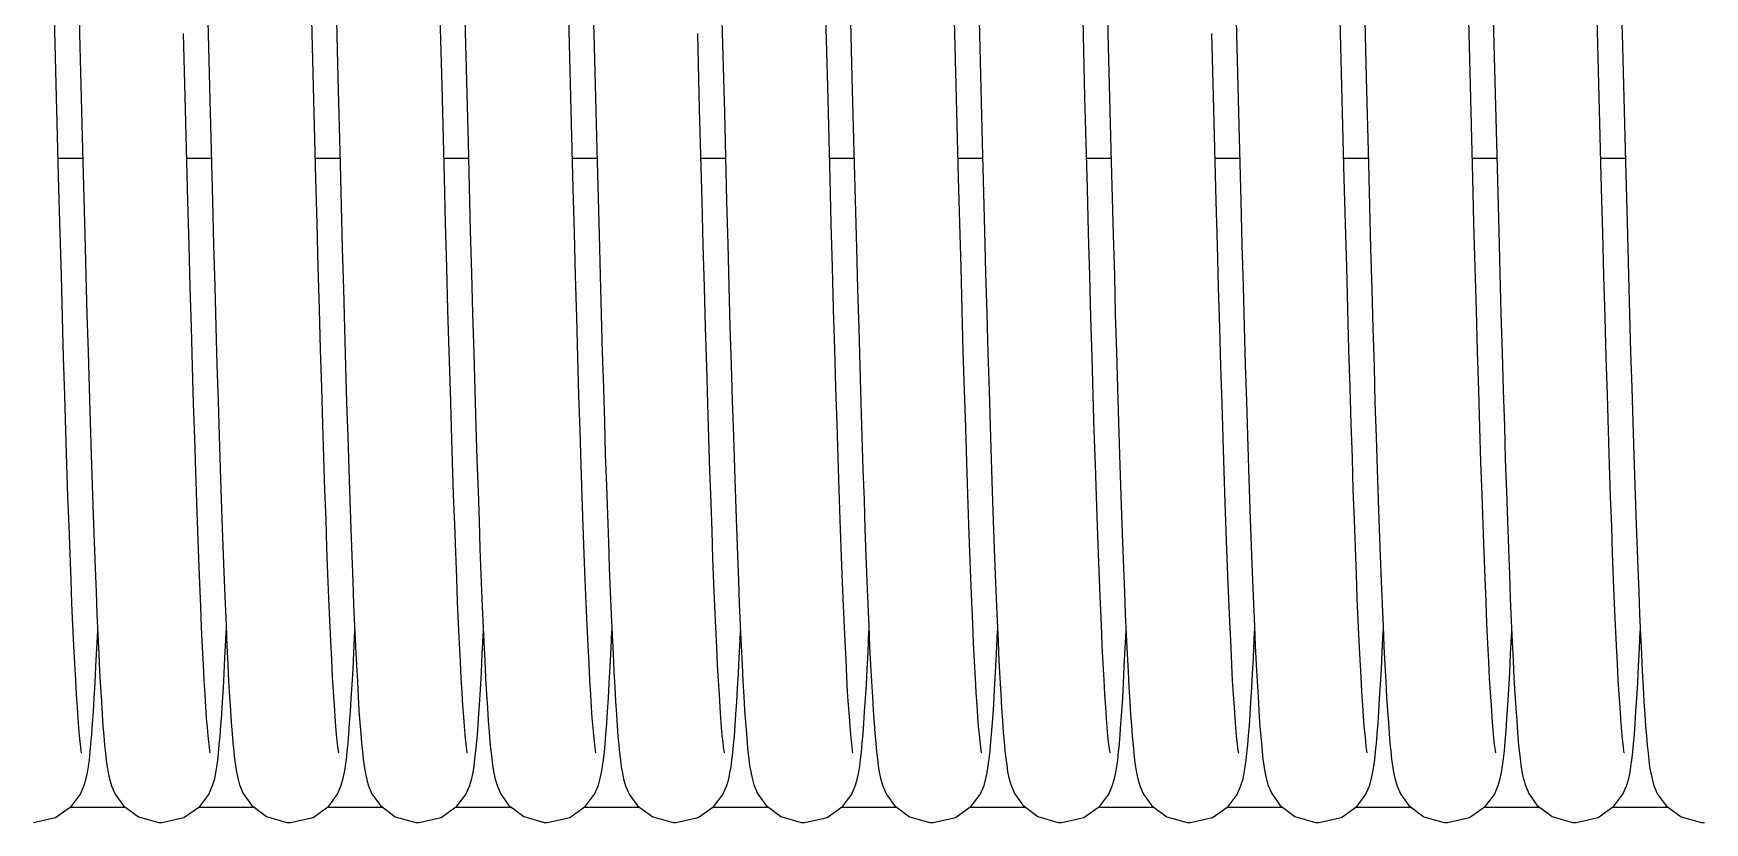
# Model space of a CAD drawing. Header units: millimetres. Extents: x 21899 to 38731, y -5425 to 3612.
# Drawn here: x 33506.3 to 33610.3, y -2765.4 to -2716.3 of the extents above; entities that cross this region are included whole.
import ezdxf

# ---------------------------------------------------------------- set-up
doc = ezdxf.new("R2010")
doc.units = ezdxf.units.MM

msp = doc.modelspace()

# ---------------------------------------------------------------- linework, layer by layer
at = {"color": 7, "linetype": 'Continuous'}
for p, q in [((33507.73, -2720.28), (33507.59, -2714.49)), ((33539.73, -2720.28), (33539.59, -2714.49)), ((33571.73, -2720.28), (33571.59, -2714.49)), ((33603.73, -2720.28), (33603.59, -2714.49)), ((33509.16, -2716.32), (33509.35, -2723.53)), ((33515.75, -2721.03), (33515.63, -2716.32)), ((33517.14, -2715.56), (33517.29, -2721.23)), ((33541.16, -2716.32), (33541.35, -2723.53)), ((33547.75, -2721.03), (33547.63, -2716.32)), ((33549.14, -2715.56), (33549.29, -2721.23)), ((33573.16, -2716.32), (33573.35, -2723.53)), ((33579.75, -2721.03), (33579.63, -2716.32)), ((33581.14, -2715.56), (33581.29, -2721.23)), ((33605.16, -2716.32), (33605.35, -2723.53)), ((33525.23, -2719.07), (33525.37, -2724.42)), ((33531.87, -2725.29), (33531.72, -2719.56)), ((33557.23, -2719.07), (33557.37, -2724.42)), ((33563.87, -2725.29), (33563.72, -2719.56)), ((33589.23, -2719.07), (33589.37, -2724.42)), ((33595.87, -2725.29), (33595.72, -2719.56)), ((33507.88, -2725.96), (33507.73, -2720.28)), ((33523.87, -2725.36), (33523.72, -2719.61)), ((33539.88, -2725.96), (33539.73, -2720.28)), ((33555.87, -2725.36), (33555.72, -2719.61)), ((33571.88, -2725.96), (33571.73, -2720.28)), ((33587.87, -2725.36), (33587.72, -2719.61)), ((33603.88, -2725.96), (33603.73, -2720.28)), ((33515.9, -2726.75), (33515.75, -2721.03)), ((33517.29, -2721.23), (33517.43, -2726.76)), ((33547.9, -2726.75), (33547.75, -2721.03)), ((33549.29, -2721.23), (33549.43, -2726.76)), ((33579.9, -2726.75), (33579.75, -2721.03)), ((33581.29, -2721.23), (33581.43, -2726.76)), ((33509.35, -2723.53), (33509.49, -2728.84)), ((33533.34, -2723.13), (33533.48, -2728.6)), ((33541.35, -2723.53), (33541.49, -2728.84)), ((33565.34, -2723.13), (33565.48, -2728.6)), ((33573.35, -2723.53), (33573.49, -2728.84)), ((33597.34, -2723.13), (33597.48, -2728.6)), ((33605.35, -2723.53), (33605.49, -2728.84)), ((33507.83, -2724.08), (33509.36, -2724.08)), ((33515.83, -2724.08), (33517.36, -2724.08)), ((33523.83, -2724.08), (33525.36, -2724.08)), ((33525.37, -2724.42), (33525.51, -2729.67)), ((33531.83, -2724.08), (33533.36, -2724.08)), ((33539.83, -2724.08), (33541.36, -2724.08)), ((33547.83, -2724.08), (33549.36, -2724.08)), ((33555.83, -2724.08), (33557.36, -2724.08)), ((33557.37, -2724.42), (33557.51, -2729.67)), ((33563.83, -2724.08), (33565.36, -2724.08)), ((33571.83, -2724.08), (33573.36, -2724.08)), ((33579.83, -2724.08), (33581.36, -2724.08)), ((33587.83, -2724.08), (33589.36, -2724.08)), ((33589.37, -2724.42), (33589.51, -2729.67)), ((33595.83, -2724.08), (33597.36, -2724.08)), ((33603.83, -2724.08), (33605.36, -2724.08)), ((33512.03, -2764.47), (33508.56, -2764.47)), ((33520.04, -2764.47), (33516.56, -2764.47)), ((33528.04, -2764.47), (33524.56, -2764.47)), ((33536.04, -2764.47), (33532.56, -2764.47)), ((33544.03, -2764.47), (33540.56, -2764.47)), ((33552.04, -2764.47), (33548.56, -2764.47)), ((33560.04, -2764.47), (33556.56, -2764.47)), ((33568.04, -2764.47), (33564.56, -2764.47)), ((33576.03, -2764.47), (33572.56, -2764.47)), ((33584.04, -2764.47), (33580.56, -2764.47)), ((33592.04, -2764.47), (33588.56, -2764.47)), ((33600.04, -2764.47), (33596.56, -2764.47)), ((33608.03, -2764.47), (33604.56, -2764.47))]:
    msp.add_line(p, q, dxfattribs=at)
for points in [[(33508.82, -2703.1), (33509.01, -2710.3), (33509.07, -2712.76), (33509.13, -2715.24), (33509.16, -2716.32)], [(33524.84, -2703.77), (33524.96, -2708.68), (33525.03, -2711.21), (33525.1, -2713.79), (33525.23, -2719.07)], [(33531.72, -2719.56), (33531.57, -2713.84), (33531.5, -2711.04), (33531.43, -2708.29), (33531.29, -2702.96)], [(33540.82, -2703.1), (33541.01, -2710.3), (33541.07, -2712.76), (33541.13, -2715.24), (33541.16, -2716.32)], [(33556.84, -2703.77), (33556.96, -2708.68), (33557.03, -2711.21), (33557.1, -2713.79), (33557.23, -2719.07)], [(33563.72, -2719.56), (33563.57, -2713.84), (33563.5, -2711.04), (33563.43, -2708.29), (33563.29, -2702.96)], [(33572.82, -2703.1), (33573.01, -2710.3), (33573.07, -2712.76), (33573.13, -2715.24), (33573.16, -2716.32)], [(33588.84, -2703.77), (33588.96, -2708.68), (33589.03, -2711.21), (33589.1, -2713.79), (33589.23, -2719.07)], [(33595.72, -2719.56), (33595.57, -2713.84), (33595.5, -2711.04), (33595.43, -2708.29), (33595.29, -2702.96)], [(33604.82, -2703.1), (33605.01, -2710.3), (33605.07, -2712.76), (33605.13, -2715.24), (33605.16, -2716.32)], [(33523.72, -2719.61), (33523.57, -2713.76), (33523.49, -2710.84), (33523.35, -2705.09)], [(33555.72, -2719.61), (33555.57, -2713.76), (33555.49, -2710.84), (33555.35, -2705.09)], [(33587.72, -2719.61), (33587.57, -2713.76), (33587.49, -2710.84), (33587.35, -2705.09)], [(33532.98, -2709.08), (33533.12, -2714.68), (33533.34, -2723.13)], [(33564.98, -2709.08), (33565.12, -2714.68), (33565.34, -2723.13)], [(33596.98, -2709.08), (33597.12, -2714.68), (33597.34, -2723.13)], [(33525.3, -2761.08), (33525.29, -2761.07), (33525.27, -2760.93), (33525.24, -2760.69), (33525.2, -2760.35), (33525.16, -2759.93), (33525.11, -2759.42), (33525.07, -2758.81), (33525.02, -2758.1), (33524.96, -2757.28), (33524.91, -2756.34), (33524.86, -2755.29), (33524.8, -2754.13), (33524.74, -2752.85), (33524.68, -2751.46), (33524.62, -2749.95), (33524.56, -2748.33), (33524.5, -2746.58), (33524.43, -2744.71), (33524.37, -2742.72), (33524.3, -2740.6), (33524.23, -2738.35), (33524.16, -2735.97), (33524.09, -2733.47), (33524.02, -2730.86), (33523.94, -2728.15), (33523.87, -2725.36)], [(33533.3, -2761.08), (33533.29, -2761.07), (33533.27, -2760.93), (33533.24, -2760.69), (33533.2, -2760.36), (33533.16, -2759.94), (33533.11, -2759.43), (33533.07, -2758.83), (33533.02, -2758.13), (33532.97, -2757.32), (33532.91, -2756.42), (33532.86, -2755.4), (33532.8, -2754.27), (33532.75, -2753.03), (33532.69, -2751.68), (33532.63, -2750.2), (33532.57, -2748.6), (33532.51, -2746.87), (33532.44, -2745.01), (33532.37, -2743), (33532.31, -2740.84), (33532.24, -2738.54), (33532.16, -2736.1), (33532.09, -2733.53), (33532.02, -2730.87), (33531.94, -2728.11), (33531.87, -2725.29)], [(33557.3, -2761.08), (33557.29, -2761.07), (33557.27, -2760.93), (33557.24, -2760.69), (33557.2, -2760.35), (33557.16, -2759.93), (33557.11, -2759.42), (33557.07, -2758.81), (33557.02, -2758.1), (33556.96, -2757.28), (33556.91, -2756.34), (33556.86, -2755.29), (33556.8, -2754.13), (33556.74, -2752.85), (33556.68, -2751.46), (33556.62, -2749.95), (33556.56, -2748.33), (33556.5, -2746.58), (33556.43, -2744.71), (33556.37, -2742.72), (33556.3, -2740.6), (33556.23, -2738.35), (33556.16, -2735.97), (33556.09, -2733.47), (33556.02, -2730.86), (33555.94, -2728.15), (33555.87, -2725.36)], [(33565.3, -2761.08), (33565.29, -2761.07), (33565.27, -2760.93), (33565.24, -2760.69), (33565.2, -2760.36), (33565.16, -2759.94), (33565.11, -2759.43), (33565.07, -2758.83), (33565.02, -2758.13), (33564.97, -2757.32), (33564.91, -2756.42), (33564.86, -2755.4), (33564.8, -2754.27), (33564.75, -2753.03), (33564.69, -2751.68), (33564.63, -2750.2), (33564.57, -2748.6), (33564.51, -2746.87), (33564.44, -2745.01), (33564.37, -2743), (33564.31, -2740.84), (33564.24, -2738.54), (33564.16, -2736.1), (33564.09, -2733.53), (33564.02, -2730.87), (33563.94, -2728.11), (33563.87, -2725.29)], [(33589.3, -2761.08), (33589.29, -2761.07), (33589.27, -2760.93), (33589.24, -2760.69), (33589.2, -2760.35), (33589.16, -2759.93), (33589.11, -2759.42), (33589.07, -2758.81), (33589.02, -2758.1), (33588.96, -2757.28), (33588.91, -2756.34), (33588.86, -2755.29), (33588.8, -2754.13), (33588.74, -2752.85), (33588.68, -2751.46), (33588.62, -2749.95), (33588.56, -2748.33), (33588.5, -2746.58), (33588.43, -2744.71), (33588.37, -2742.72), (33588.3, -2740.6), (33588.23, -2738.35), (33588.16, -2735.97), (33588.09, -2733.47), (33588.02, -2730.86), (33587.94, -2728.15), (33587.87, -2725.36)], [(33597.3, -2761.08), (33597.29, -2761.07), (33597.27, -2760.93), (33597.24, -2760.69), (33597.2, -2760.36), (33597.16, -2759.94), (33597.11, -2759.43), (33597.07, -2758.83), (33597.02, -2758.13), (33596.97, -2757.32), (33596.91, -2756.42), (33596.86, -2755.4), (33596.8, -2754.27), (33596.75, -2753.03), (33596.69, -2751.68), (33596.63, -2750.2), (33596.57, -2748.6), (33596.51, -2746.87), (33596.44, -2745.01), (33596.37, -2743), (33596.31, -2740.84), (33596.24, -2738.54), (33596.16, -2736.1), (33596.09, -2733.53), (33596.02, -2730.87), (33595.94, -2728.11), (33595.87, -2725.29)], [(33509.3, -2761.08), (33509.29, -2761.07), (33509.27, -2760.94), (33509.24, -2760.71), (33509.2, -2760.39), (33509.16, -2759.99), (33509.12, -2759.5), (33509.07, -2758.92), (33509.03, -2758.23), (33508.97, -2757.45), (33508.92, -2756.54), (33508.87, -2755.53), (33508.81, -2754.39), (33508.75, -2753.14), (33508.69, -2751.78), (33508.63, -2750.3), (33508.57, -2748.7), (33508.51, -2746.98), (33508.44, -2745.13), (33508.38, -2743.15), (33508.31, -2741.05), (33508.24, -2738.82), (33508.17, -2736.46), (33508.1, -2733.99), (33508.03, -2731.4), (33507.96, -2728.72), (33507.88, -2725.96)], [(33517.29, -2761.07), (33517.3, -2761.08), (33517.3, -2761.07), (33517.27, -2760.95), (33517.24, -2760.72), (33517.21, -2760.4), (33517.16, -2759.99), (33517.12, -2759.5), (33517.07, -2758.91), (33517.03, -2758.23), (33516.98, -2757.45), (33516.92, -2756.57), (33516.87, -2755.59), (33516.82, -2754.5), (33516.76, -2753.3), (33516.7, -2751.98), (33516.64, -2750.54), (33516.58, -2748.98), (33516.52, -2747.29), (33516.46, -2745.49), (33516.39, -2743.56), (33516.33, -2741.5), (33516.26, -2739.33), (33516.19, -2737.03), (33516.12, -2734.62), (33516.05, -2732.1), (33515.98, -2729.48), (33515.9, -2726.75)], [(33517.43, -2726.76), (33517.5, -2729.44), (33517.57, -2732.04), (33517.64, -2734.54), (33517.71, -2736.93), (33517.78, -2739.2), (33517.85, -2741.35), (33517.91, -2743.38), (33517.98, -2745.3), (33518.04, -2747.1), (33518.1, -2748.78), (33518.16, -2750.35), (33518.22, -2751.81), (33518.28, -2753.17), (33518.33, -2754.42), (33518.39, -2755.57), (33518.44, -2756.62), (33518.5, -2757.57), (33518.55, -2758.43), (33518.6, -2759.19)], [(33541.3, -2761.08), (33541.29, -2761.07), (33541.27, -2760.94), (33541.24, -2760.71), (33541.2, -2760.39), (33541.16, -2759.99), (33541.12, -2759.5), (33541.07, -2758.92), (33541.03, -2758.23), (33540.97, -2757.45), (33540.92, -2756.54), (33540.87, -2755.53), (33540.81, -2754.39), (33540.75, -2753.14), (33540.69, -2751.78), (33540.63, -2750.3), (33540.57, -2748.7), (33540.51, -2746.98), (33540.44, -2745.13), (33540.38, -2743.15), (33540.31, -2741.05), (33540.24, -2738.82), (33540.17, -2736.46), (33540.1, -2733.99), (33540.03, -2731.4), (33539.96, -2728.72), (33539.88, -2725.96)], [(33549.29, -2761.07), (33549.3, -2761.08), (33549.3, -2761.07), (33549.27, -2760.95), (33549.24, -2760.72), (33549.21, -2760.4), (33549.16, -2759.99), (33549.12, -2759.5), (33549.07, -2758.91), (33549.03, -2758.23), (33548.98, -2757.45), (33548.92, -2756.57), (33548.87, -2755.59), (33548.82, -2754.5), (33548.76, -2753.3), (33548.7, -2751.98), (33548.64, -2750.54), (33548.58, -2748.98), (33548.52, -2747.29), (33548.46, -2745.49), (33548.39, -2743.56), (33548.33, -2741.5), (33548.26, -2739.33), (33548.19, -2737.03), (33548.12, -2734.62), (33548.05, -2732.1), (33547.98, -2729.48), (33547.9, -2726.75)], [(33549.43, -2726.76), (33549.5, -2729.44), (33549.57, -2732.04), (33549.64, -2734.54), (33549.71, -2736.93), (33549.78, -2739.2), (33549.85, -2741.35), (33549.91, -2743.38), (33549.98, -2745.3), (33550.04, -2747.1), (33550.1, -2748.78), (33550.16, -2750.35), (33550.22, -2751.81), (33550.28, -2753.17), (33550.33, -2754.42), (33550.39, -2755.57), (33550.44, -2756.62), (33550.5, -2757.57), (33550.55, -2758.43), (33550.6, -2759.19)], [(33573.3, -2761.08), (33573.29, -2761.07), (33573.27, -2760.94), (33573.24, -2760.71), (33573.2, -2760.39), (33573.16, -2759.99), (33573.12, -2759.5), (33573.07, -2758.92), (33573.03, -2758.23), (33572.97, -2757.45), (33572.92, -2756.54), (33572.87, -2755.53), (33572.81, -2754.39), (33572.75, -2753.14), (33572.69, -2751.78), (33572.63, -2750.3), (33572.57, -2748.7), (33572.51, -2746.98), (33572.44, -2745.13), (33572.38, -2743.15), (33572.31, -2741.05), (33572.24, -2738.82), (33572.17, -2736.46), (33572.1, -2733.99), (33572.03, -2731.4), (33571.96, -2728.72), (33571.88, -2725.96)], [(33581.29, -2761.07), (33581.3, -2761.08), (33581.3, -2761.07), (33581.27, -2760.95), (33581.24, -2760.72), (33581.21, -2760.4), (33581.16, -2759.99), (33581.12, -2759.5), (33581.07, -2758.91), (33581.03, -2758.23), (33580.98, -2757.45), (33580.92, -2756.57), (33580.87, -2755.59), (33580.82, -2754.5), (33580.76, -2753.3), (33580.7, -2751.98), (33580.64, -2750.54), (33580.58, -2748.98), (33580.52, -2747.29), (33580.46, -2745.49), (33580.39, -2743.56), (33580.33, -2741.5), (33580.26, -2739.33), (33580.19, -2737.03), (33580.12, -2734.62), (33580.05, -2732.1), (33579.98, -2729.48), (33579.9, -2726.75)], [(33581.43, -2726.76), (33581.5, -2729.44), (33581.57, -2732.04), (33581.64, -2734.54), (33581.71, -2736.93), (33581.78, -2739.2), (33581.85, -2741.35), (33581.91, -2743.38), (33581.98, -2745.3), (33582.04, -2747.1), (33582.1, -2748.78), (33582.16, -2750.35), (33582.22, -2751.81), (33582.28, -2753.17), (33582.33, -2754.42), (33582.39, -2755.57), (33582.44, -2756.62), (33582.5, -2757.57), (33582.55, -2758.43), (33582.6, -2759.19)], [(33605.3, -2761.08), (33605.29, -2761.07), (33605.27, -2760.94), (33605.24, -2760.71), (33605.2, -2760.39), (33605.16, -2759.99), (33605.12, -2759.5), (33605.07, -2758.92), (33605.03, -2758.23), (33604.97, -2757.45), (33604.92, -2756.54), (33604.87, -2755.53), (33604.81, -2754.39), (33604.75, -2753.14), (33604.69, -2751.78), (33604.63, -2750.3), (33604.57, -2748.7), (33604.51, -2746.98), (33604.44, -2745.13), (33604.38, -2743.15), (33604.31, -2741.05), (33604.24, -2738.82), (33604.17, -2736.46), (33604.1, -2733.99), (33604.03, -2731.4), (33603.96, -2728.72), (33603.88, -2725.96)], [(33509.49, -2728.84), (33509.56, -2731.37), (33509.62, -2733.8), (33509.69, -2736.14), (33509.76, -2738.37), (33509.82, -2740.5), (33509.88, -2742.53), (33509.95, -2744.45), (33510.01, -2746.27), (33510.07, -2747.97), (33510.13, -2749.57), (33510.19, -2751.06), (33510.24, -2752.45), (33510.3, -2753.74), (33510.36, -2754.92), (33510.41, -2756.01), (33510.47, -2756.99), (33510.52, -2757.88), (33510.57, -2758.69), (33510.62, -2759.4)], [(33533.48, -2728.6), (33533.55, -2731.23), (33533.62, -2733.77), (33533.69, -2736.21), (33533.76, -2738.54), (33533.83, -2740.75), (33533.89, -2742.83), (33533.96, -2744.8), (33534.02, -2746.64), (33534.08, -2748.37), (33534.14, -2749.98), (33534.2, -2751.48), (33534.26, -2752.87), (33534.32, -2754.16), (33534.38, -2755.34), (33534.43, -2756.42), (33534.49, -2757.4), (33534.54, -2758.29), (33534.6, -2759.08), (33534.65, -2759.78)], [(33541.49, -2728.84), (33541.56, -2731.37), (33541.62, -2733.8), (33541.69, -2736.14), (33541.76, -2738.37), (33541.82, -2740.5), (33541.88, -2742.53), (33541.95, -2744.45), (33542.01, -2746.27), (33542.07, -2747.97), (33542.13, -2749.57), (33542.19, -2751.06), (33542.24, -2752.45), (33542.3, -2753.74), (33542.36, -2754.92), (33542.41, -2756.01), (33542.47, -2756.99), (33542.52, -2757.88), (33542.57, -2758.69), (33542.62, -2759.4)], [(33565.48, -2728.6), (33565.55, -2731.23), (33565.62, -2733.77), (33565.69, -2736.21), (33565.76, -2738.54), (33565.83, -2740.75), (33565.89, -2742.83), (33565.96, -2744.8), (33566.02, -2746.64), (33566.08, -2748.37), (33566.14, -2749.98), (33566.2, -2751.48), (33566.26, -2752.87), (33566.32, -2754.16), (33566.38, -2755.34), (33566.43, -2756.42), (33566.49, -2757.4), (33566.54, -2758.29), (33566.6, -2759.08), (33566.65, -2759.78)], [(33573.49, -2728.84), (33573.56, -2731.37), (33573.62, -2733.8), (33573.69, -2736.14), (33573.76, -2738.37), (33573.82, -2740.5), (33573.88, -2742.53), (33573.95, -2744.45), (33574.01, -2746.27), (33574.07, -2747.97), (33574.13, -2749.57), (33574.19, -2751.06), (33574.24, -2752.45), (33574.3, -2753.74), (33574.36, -2754.92), (33574.41, -2756.01), (33574.47, -2756.99), (33574.52, -2757.88), (33574.57, -2758.69), (33574.62, -2759.4)], [(33597.48, -2728.6), (33597.55, -2731.23), (33597.62, -2733.77), (33597.69, -2736.21), (33597.76, -2738.54), (33597.83, -2740.75), (33597.89, -2742.83), (33597.96, -2744.8), (33598.02, -2746.64), (33598.08, -2748.37), (33598.14, -2749.98), (33598.2, -2751.48), (33598.26, -2752.87), (33598.32, -2754.16), (33598.38, -2755.34), (33598.43, -2756.42), (33598.49, -2757.4), (33598.54, -2758.29), (33598.6, -2759.08), (33598.65, -2759.78)], [(33605.49, -2728.84), (33605.56, -2731.37), (33605.62, -2733.8), (33605.69, -2736.14), (33605.76, -2738.37), (33605.82, -2740.5), (33605.88, -2742.53), (33605.95, -2744.45), (33606.01, -2746.27), (33606.07, -2747.97), (33606.13, -2749.57), (33606.19, -2751.06), (33606.24, -2752.45), (33606.3, -2753.74), (33606.36, -2754.92), (33606.41, -2756.01), (33606.47, -2756.99), (33606.52, -2757.88), (33606.57, -2758.69), (33606.62, -2759.4)], [(33525.51, -2729.67), (33525.58, -2732.21), (33525.65, -2734.67), (33525.72, -2737.04), (33525.78, -2739.29), (33525.85, -2741.42), (33525.91, -2743.44), (33525.98, -2745.35), (33526.04, -2747.14), (33526.1, -2748.82), (33526.16, -2750.39), (33526.22, -2751.84), (33526.28, -2753.2), (33526.33, -2754.45), (33526.39, -2755.59), (33526.45, -2756.64), (33526.5, -2757.59), (33526.55, -2758.44), (33526.61, -2759.2)], [(33557.51, -2729.67), (33557.58, -2732.21), (33557.65, -2734.67), (33557.72, -2737.04), (33557.78, -2739.29), (33557.85, -2741.42), (33557.91, -2743.44), (33557.98, -2745.35), (33558.04, -2747.14), (33558.1, -2748.82), (33558.16, -2750.39), (33558.22, -2751.84), (33558.28, -2753.2), (33558.33, -2754.45), (33558.39, -2755.59), (33558.45, -2756.64), (33558.5, -2757.59), (33558.55, -2758.44), (33558.61, -2759.2)], [(33589.51, -2729.67), (33589.58, -2732.21), (33589.65, -2734.67), (33589.72, -2737.04), (33589.78, -2739.29), (33589.85, -2741.42), (33589.91, -2743.44), (33589.98, -2745.35), (33590.04, -2747.14), (33590.1, -2748.82), (33590.16, -2750.39), (33590.22, -2751.84), (33590.28, -2753.2), (33590.33, -2754.45), (33590.39, -2755.59), (33590.45, -2756.64), (33590.5, -2757.59), (33590.55, -2758.44), (33590.61, -2759.2)], [(33509.97, -2759.26), (33510.02, -2758.51), (33510.08, -2757.68), (33510.13, -2756.75), (33510.18, -2755.71), (33510.24, -2754.57), (33510.29, -2753.49)], [(33517.96, -2759.38), (33518.01, -2758.68), (33518.06, -2757.9), (33518.11, -2757.06), (33518.16, -2756.14), (33518.21, -2755.14), (33518.27, -2754.06), (33518.29, -2753.49)], [(33525.97, -2759.24), (33526.02, -2758.51), (33526.07, -2757.71), (33526.13, -2756.82), (33526.18, -2755.87), (33526.23, -2754.83), (33526.29, -2753.49)], [(33533.94, -2759.7), (33533.99, -2758.94), (33534.05, -2758.08), (33534.11, -2757.13), (33534.17, -2756.07), (33534.22, -2754.91), (33534.29, -2753.49)], [(33541.97, -2759.26), (33542.02, -2758.51), (33542.08, -2757.68), (33542.13, -2756.75), (33542.18, -2755.71), (33542.24, -2754.57), (33542.29, -2753.49)], [(33549.96, -2759.38), (33550.01, -2758.68), (33550.06, -2757.9), (33550.11, -2757.06), (33550.16, -2756.14), (33550.21, -2755.14), (33550.27, -2754.06), (33550.29, -2753.49)], [(33557.97, -2759.24), (33558.02, -2758.51), (33558.07, -2757.71), (33558.13, -2756.82), (33558.18, -2755.87), (33558.23, -2754.83), (33558.29, -2753.49)], [(33565.94, -2759.7), (33565.99, -2758.94), (33566.05, -2758.08), (33566.11, -2757.13), (33566.17, -2756.07), (33566.22, -2754.91), (33566.29, -2753.49)], [(33573.97, -2759.26), (33574.02, -2758.51), (33574.08, -2757.68), (33574.13, -2756.75), (33574.18, -2755.71), (33574.24, -2754.57), (33574.29, -2753.49)], [(33581.96, -2759.38), (33582.01, -2758.68), (33582.06, -2757.9), (33582.11, -2757.06), (33582.16, -2756.14), (33582.21, -2755.14), (33582.27, -2754.06), (33582.29, -2753.49)], [(33589.97, -2759.24), (33590.02, -2758.51), (33590.07, -2757.71), (33590.13, -2756.82), (33590.18, -2755.87), (33590.23, -2754.83), (33590.29, -2753.49)], [(33597.94, -2759.7), (33597.99, -2758.94), (33598.05, -2758.08), (33598.11, -2757.13), (33598.17, -2756.07), (33598.22, -2754.91), (33598.29, -2753.49)], [(33605.97, -2759.26), (33606.02, -2758.51), (33606.08, -2757.68), (33606.13, -2756.75), (33606.18, -2755.71), (33606.24, -2754.57), (33606.29, -2753.49)], [(33506.29, -2765.41), (33507.67, -2765.09), (33508.65, -2764.4), (33509.21, -2763.65), (33509.45, -2763.09), (33509.57, -2762.67), (33509.65, -2762.3), (33509.71, -2761.92), (33509.77, -2761.51), (33509.82, -2761.04), (33509.87, -2760.52), (33509.92, -2759.93), (33509.97, -2759.26)], [(33510.62, -2759.4), (33510.67, -2760.04), (33510.72, -2760.6), (33510.77, -2761.1), (33510.82, -2761.54), (33510.87, -2761.94), (33510.94, -2762.32), (33511.02, -2762.7), (33511.14, -2763.12), (33511.37, -2763.65), (33511.89, -2764.37), (33512.83, -2765.06), (33514.1, -2765.41), (33514.29, -2765.41)], [(33514.29, -2765.41), (33515.66, -2765.1), (33516.64, -2764.41), (33517.2, -2763.67), (33517.44, -2763.11), (33517.57, -2762.69), (33517.64, -2762.32), (33517.71, -2761.94), (33517.76, -2761.54), (33517.81, -2761.09), (33517.86, -2760.58), (33517.91, -2760.01), (33517.96, -2759.38)], [(33518.6, -2759.19), (33518.66, -2759.87), (33518.71, -2760.47), (33518.76, -2760.99), (33518.81, -2761.46), (33518.86, -2761.87), (33518.93, -2762.26), (33519.01, -2762.65), (33519.12, -2763.07), (33519.35, -2763.61), (33519.86, -2764.33), (33520.8, -2765.04), (33522.07, -2765.41), (33522.29, -2765.41)], [(33522.29, -2765.41), (33523.69, -2765.09), (33524.67, -2764.39), (33525.22, -2763.64), (33525.45, -2763.08), (33525.57, -2762.66), (33525.65, -2762.28), (33525.71, -2761.9), (33525.77, -2761.48), (33525.82, -2761.01), (33525.87, -2760.48), (33525.92, -2759.89), (33525.97, -2759.24)], [(33526.61, -2759.2), (33526.66, -2759.88), (33526.71, -2760.48), (33526.76, -2761), (33526.81, -2761.47), (33526.87, -2761.88), (33526.93, -2762.27), (33527.01, -2762.65), (33527.13, -2763.08), (33527.36, -2763.62), (33527.88, -2764.35), (33528.81, -2765.05), (33530.08, -2765.41), (33530.29, -2765.41)], [(33530.29, -2765.41), (33531.67, -2765.1), (33532.65, -2764.4), (33533.21, -2763.66), (33533.45, -2763.1), (33533.57, -2762.67), (33533.65, -2762.29), (33533.71, -2761.89), (33533.77, -2761.45), (33533.83, -2760.94), (33533.88, -2760.36), (33533.94, -2759.7)], [(33534.65, -2759.78), (33534.7, -2760.4), (33534.75, -2760.94), (33534.81, -2761.42), (33534.86, -2761.85), (33534.92, -2762.24), (33535, -2762.62), (33535.12, -2763.05), (33535.35, -2763.6), (33535.86, -2764.34), (33536.8, -2765.04), (33538.07, -2765.41), (33538.29, -2765.41)], [(33538.29, -2765.41), (33539.67, -2765.09), (33540.65, -2764.4), (33541.21, -2763.65), (33541.45, -2763.09), (33541.57, -2762.67), (33541.65, -2762.3), (33541.71, -2761.92), (33541.77, -2761.51), (33541.82, -2761.04), (33541.87, -2760.52), (33541.92, -2759.93), (33541.97, -2759.26)], [(33542.62, -2759.4), (33542.67, -2760.04), (33542.72, -2760.6), (33542.77, -2761.1), (33542.82, -2761.54), (33542.87, -2761.94), (33542.94, -2762.32), (33543.02, -2762.7), (33543.14, -2763.12), (33543.37, -2763.65), (33543.89, -2764.37), (33544.83, -2765.06), (33546.1, -2765.41), (33546.29, -2765.41)], [(33546.29, -2765.41), (33547.66, -2765.1), (33548.64, -2764.41), (33549.2, -2763.67), (33549.44, -2763.11), (33549.57, -2762.69), (33549.64, -2762.32), (33549.71, -2761.94), (33549.76, -2761.54), (33549.81, -2761.09), (33549.86, -2760.58), (33549.91, -2760.01), (33549.96, -2759.38)], [(33550.6, -2759.19), (33550.66, -2759.87), (33550.71, -2760.47), (33550.76, -2760.99), (33550.81, -2761.46), (33550.86, -2761.87), (33550.93, -2762.26), (33551.01, -2762.65), (33551.12, -2763.07), (33551.35, -2763.61), (33551.86, -2764.33), (33552.8, -2765.04), (33554.07, -2765.41), (33554.29, -2765.41)], [(33554.29, -2765.41), (33555.69, -2765.09), (33556.67, -2764.39), (33557.22, -2763.64), (33557.45, -2763.08), (33557.57, -2762.66), (33557.65, -2762.28), (33557.71, -2761.9), (33557.77, -2761.48), (33557.82, -2761.01), (33557.87, -2760.48), (33557.92, -2759.89), (33557.97, -2759.24)], [(33558.61, -2759.2), (33558.66, -2759.88), (33558.71, -2760.48), (33558.76, -2761), (33558.81, -2761.47), (33558.87, -2761.88), (33558.93, -2762.27), (33559.01, -2762.65), (33559.13, -2763.08), (33559.36, -2763.62), (33559.88, -2764.35), (33560.81, -2765.05), (33562.08, -2765.41), (33562.29, -2765.41)], [(33562.29, -2765.41), (33563.67, -2765.1), (33564.65, -2764.4), (33565.21, -2763.66), (33565.45, -2763.1), (33565.57, -2762.67), (33565.65, -2762.29), (33565.71, -2761.89), (33565.77, -2761.45), (33565.83, -2760.94), (33565.88, -2760.36), (33565.94, -2759.7)], [(33566.65, -2759.78), (33566.7, -2760.4), (33566.75, -2760.94), (33566.81, -2761.42), (33566.86, -2761.85), (33566.92, -2762.24), (33567, -2762.62), (33567.12, -2763.05), (33567.35, -2763.6), (33567.86, -2764.34), (33568.8, -2765.04), (33570.07, -2765.41), (33570.29, -2765.41)], [(33570.29, -2765.41), (33571.67, -2765.09), (33572.65, -2764.4), (33573.21, -2763.65), (33573.45, -2763.09), (33573.57, -2762.67), (33573.65, -2762.3), (33573.71, -2761.92), (33573.77, -2761.51), (33573.82, -2761.04), (33573.87, -2760.52), (33573.92, -2759.93), (33573.97, -2759.26)], [(33574.62, -2759.4), (33574.67, -2760.04), (33574.72, -2760.6), (33574.77, -2761.1), (33574.82, -2761.54), (33574.87, -2761.94), (33574.94, -2762.32), (33575.02, -2762.7), (33575.14, -2763.12), (33575.37, -2763.65), (33575.89, -2764.37), (33576.83, -2765.06), (33578.1, -2765.41), (33578.29, -2765.41)], [(33578.29, -2765.41), (33579.66, -2765.1), (33580.64, -2764.41), (33581.2, -2763.67), (33581.44, -2763.11), (33581.57, -2762.69), (33581.64, -2762.32), (33581.71, -2761.94), (33581.76, -2761.54), (33581.81, -2761.09), (33581.86, -2760.58), (33581.91, -2760.01), (33581.96, -2759.38)], [(33582.6, -2759.19), (33582.66, -2759.87), (33582.71, -2760.47), (33582.76, -2760.99), (33582.81, -2761.46), (33582.86, -2761.87), (33582.93, -2762.26), (33583.01, -2762.65), (33583.12, -2763.07), (33583.35, -2763.61), (33583.86, -2764.33), (33584.8, -2765.04), (33586.07, -2765.41), (33586.29, -2765.41)], [(33586.29, -2765.41), (33587.69, -2765.09), (33588.67, -2764.39), (33589.22, -2763.64), (33589.45, -2763.08), (33589.57, -2762.66), (33589.65, -2762.28), (33589.71, -2761.9), (33589.77, -2761.48), (33589.82, -2761.01), (33589.87, -2760.48), (33589.92, -2759.89), (33589.97, -2759.24)], [(33590.61, -2759.2), (33590.66, -2759.88), (33590.71, -2760.48), (33590.76, -2761), (33590.81, -2761.47), (33590.87, -2761.88), (33590.93, -2762.27), (33591.01, -2762.65), (33591.13, -2763.08), (33591.36, -2763.62), (33591.88, -2764.35), (33592.81, -2765.05), (33594.08, -2765.41), (33594.29, -2765.41)], [(33594.29, -2765.41), (33595.67, -2765.1), (33596.65, -2764.4), (33597.21, -2763.66), (33597.45, -2763.1), (33597.57, -2762.67), (33597.65, -2762.29), (33597.71, -2761.89), (33597.77, -2761.45), (33597.83, -2760.94), (33597.88, -2760.36), (33597.94, -2759.7)], [(33598.65, -2759.78), (33598.7, -2760.4), (33598.75, -2760.94), (33598.81, -2761.42), (33598.86, -2761.85), (33598.92, -2762.24), (33599, -2762.62), (33599.12, -2763.05), (33599.35, -2763.6), (33599.86, -2764.34), (33600.8, -2765.04), (33602.07, -2765.41), (33602.29, -2765.41)], [(33602.29, -2765.41), (33603.67, -2765.09), (33604.65, -2764.4), (33605.21, -2763.65), (33605.45, -2763.09), (33605.57, -2762.67), (33605.65, -2762.3), (33605.71, -2761.92), (33605.77, -2761.51), (33605.82, -2761.04), (33605.87, -2760.52), (33605.92, -2759.93), (33605.97, -2759.26)], [(33606.62, -2759.4), (33606.67, -2760.04), (33606.72, -2760.6), (33606.77, -2761.1), (33606.82, -2761.54), (33606.87, -2761.94), (33606.94, -2762.32), (33607.02, -2762.7), (33607.14, -2763.12), (33607.37, -2763.65), (33607.89, -2764.37), (33608.83, -2765.06), (33610.1, -2765.41), (33610.29, -2765.41)]]:
    msp.add_lwpolyline(points, dxfattribs=at)

doc.saveas('drawing.dxf')
